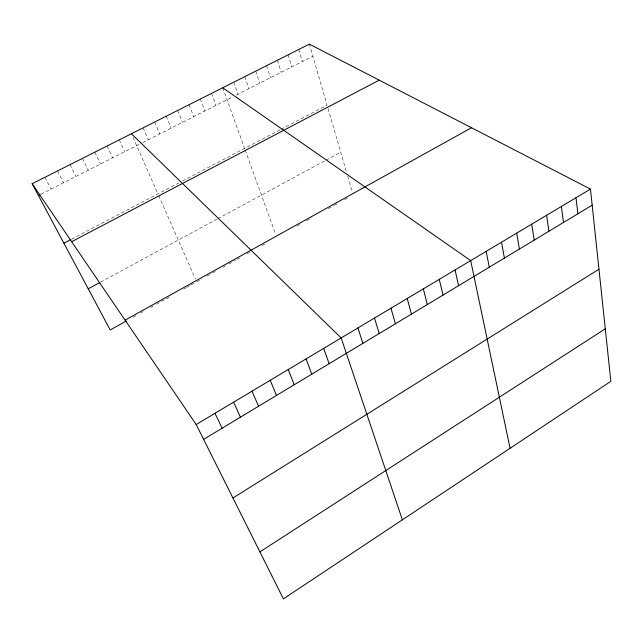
<?xml version="1.0" encoding="UTF-8"?>
<svg xmlns="http://www.w3.org/2000/svg" width="643" height="643" viewBox="0 0 643 643"><rect width="100%" height="100%" fill="white"/><g stroke="black" fill="none" stroke-linecap="round" stroke-linejoin="round"><path stroke-width="0.48" stroke-dasharray="3.21 2.41" d="M133.069 317.24L137.264 314.909M140.624 313.045L143.14 311.646M150.655 307.467L153.155 306.076M156.474 304.227L170.54 296.415M183.673 289.117L186.124 287.751M186.944 287.292L190.199 285.484M191.011 285.034L195.078 282.767M196.71 281.867L201.814 279.03M206.917 276.193L211.989 273.371M212.833 272.897L215.373 271.491M222.952 267.279L225.476 265.872M228.828 264.016L235.515 260.294M237.187 259.362L239.678 257.98M247.153 253.824L249.637 252.442M261.998 245.57L264.458 244.203M297.026 226.103L300.53 224.15M306.655 220.75L311.871 217.848M328.316 208.702L333.484 205.832M334.344 205.358L336.908 203.927M344.608 199.651L348.008 197.755M100.621 282.084L216.9 219.191M217.768 218.716L325.326 160.541M326.138 160.099L340.726 152.214M71.63 239.14L179.164 182.741M182.532 180.972L280.308 129.677M281.176 129.227L327.07 105.155L309.371 44.134M40.959 194.226L142.007 142.931M142.891 142.481L232.943 96.763M236.319 95.051L312.868 56.19M44.865 177.315L51.022 189.122M57.492 170.966L63.512 182.781M70.031 164.648L75.914 176.479M82.481 158.379L88.236 170.226M94.843 152.158L100.469 164.021M107.124 145.969L112.621 157.848M119.317 139.836L124.686 151.724M133.037 137.401L157.929 193.873M158.692 195.601L195.512 279.158M143.1 127.861L148.228 139.772M154.698 122.017L159.705 133.945M166.224 116.214L171.11 128.158M177.669 110.451L182.443 122.403M189.034 104.729L193.704 116.688M200.335 99.038L204.884 111.014M211.555 93.388L216 105.372M222.711 87.778L244.597 148.412M245.232 150.157L275.734 234.639M233.787 82.2L238.006 94.2M244.79 76.654L248.905 88.662M255.729 71.148L259.74 83.164M266.596 65.674L270.502 77.707M277.39 60.241L281.192 72.273M288.12 54.84L291.818 66.88M298.778 49.471L302.379 61.519M328.091 108.667L346.601 172.477M347.702 176.27L352.308 192.144"/><path stroke-width="0.96" d="M259.909 551.879L605.28 328.806M232.935 497.971L598.963 269.2M203.614 439.362L592.179 205.181M196.187 424.517L590.467 189.09L610.85 381.331L283.41 598.866L196.187 424.517L32.15 183.721L309.371 44.134L590.467 189.09M125.096 320.158L471.504 127.74M126.317 320.994L110.202 329.955L32.15 183.721M88.228 288.787L99.737 282.566M63.898 243.199L70.77 239.59M71.646 241.704L379.217 80.15M38.443 195.504L40.115 194.652M222.711 87.778L470.692 260.608L510.068 448.284M131.429 133.736L341.16 337.953L402.373 519.833M214.995 413.288L222.124 428.206M233.61 402.172L240.442 417.17M252.016 391.185L258.558 406.247M270.229 380.31L276.49 395.445M288.241 369.548L294.229 384.755M306.068 358.907L311.783 374.17M323.71 348.369L329.152 363.705M357.926 327.938L362.861 343.386M374.523 318.028L379.209 333.532M390.952 308.222L395.405 323.775M407.22 298.505L411.432 314.114M423.327 288.892L427.306 304.549M439.273 279.367L443.027 295.073M455.059 269.939L458.588 285.693M486.18 251.365L489.275 267.199M501.508 242.21L504.393 258.084M516.691 233.144L519.375 249.058M531.729 224.158L534.212 240.112M546.63 215.268L548.905 231.255M561.379 206.459L563.469 222.486M575.991 197.731L577.888 213.789"/></g></svg>
